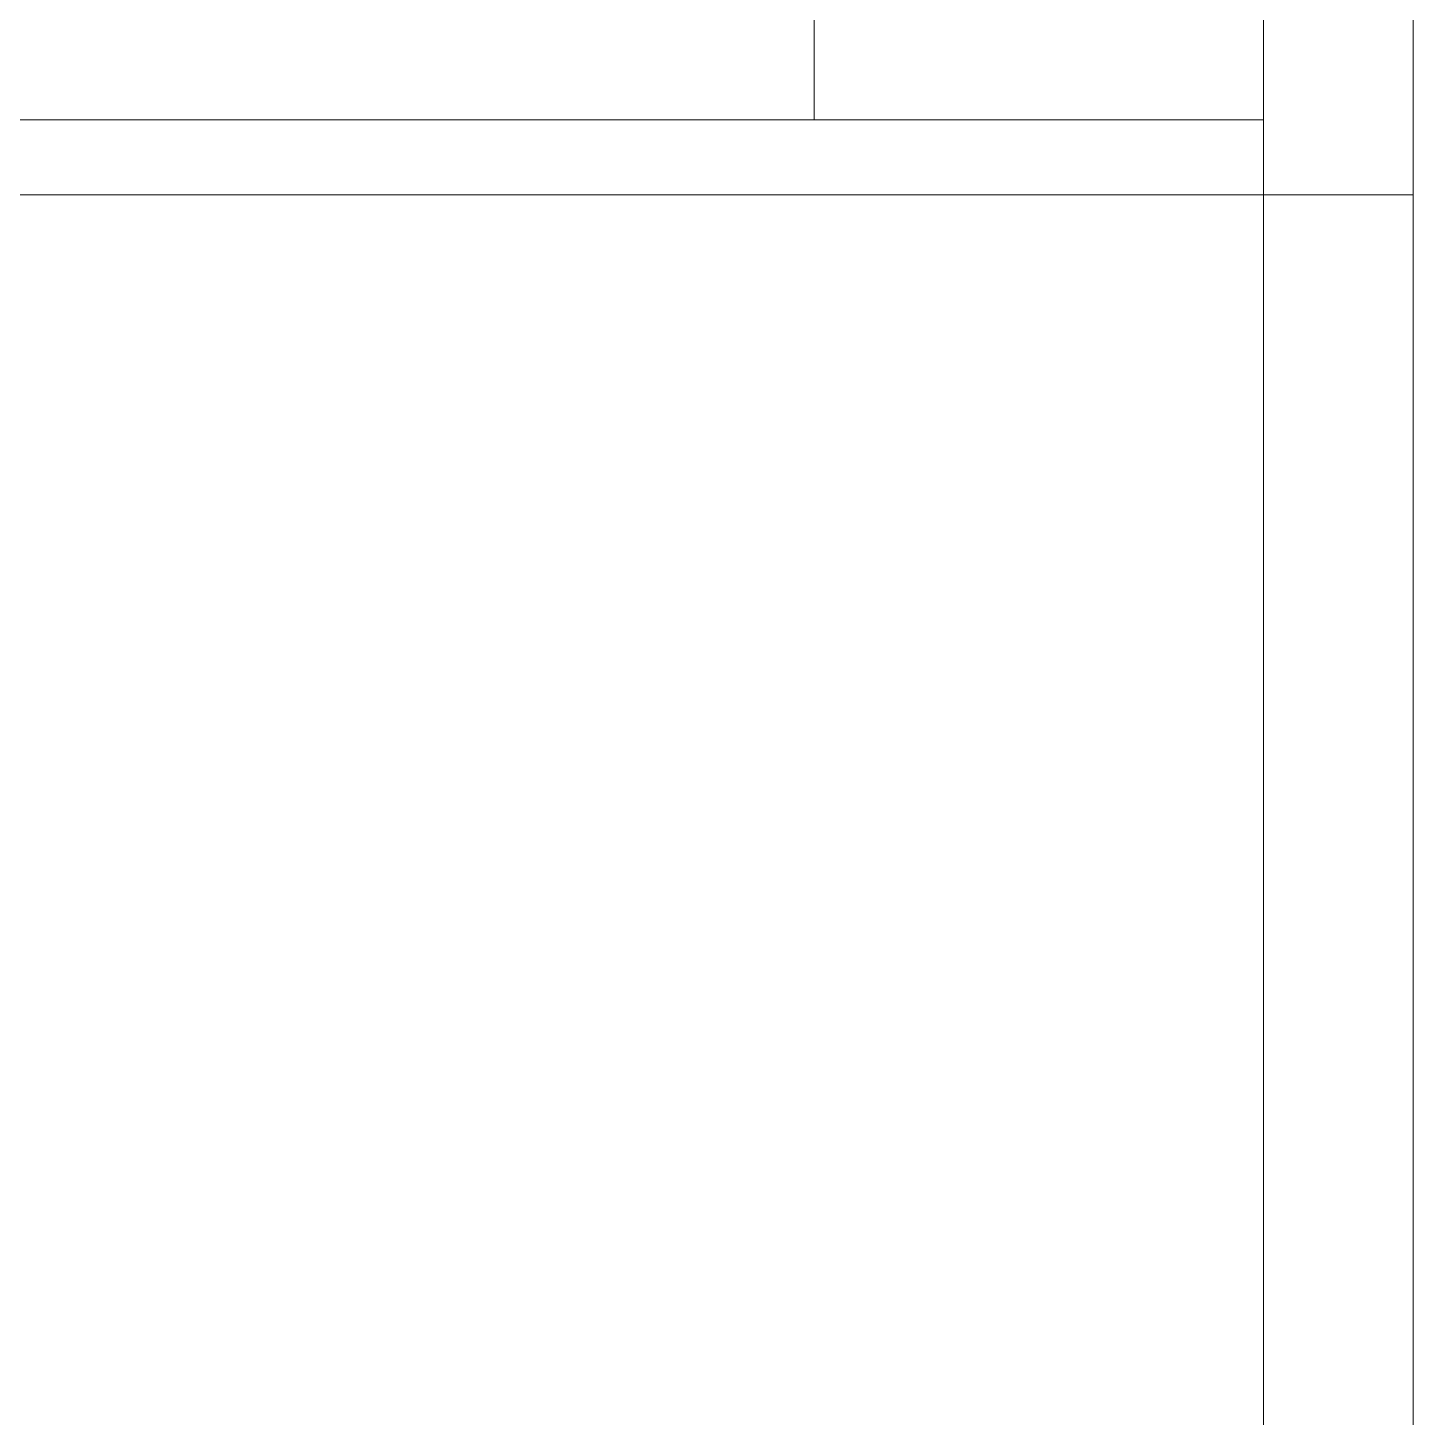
# Model space of a CAD drawing. Extents: x 65572 to 72871, y 30718 to 33858.
# Drawn here: x 66873.247 to 66877.872, y 32424.636 to 32429.275 of the extents above; entities that cross this region are included whole.
import ezdxf

# ---------------------------------------------------------------- set-up
doc = ezdxf.new("R2010")
doc.units = 0
doc.header["$LTSCALE"] = 0.5
doc.header["$MEASUREMENT"] = 0
doc.layers.add('Framing', color=142, linetype='CONTINUOUS', lineweight=13)

msp = doc.modelspace()

# ---------------------------------------------------------------- linework, layer by layer
at = {"layer": 'Framing'}
for p, q in [((66875.872352, 32428.968035), (66875.872352, 32435.968035)), ((66877.372352, 32428.718035), (66877.372352, 32435.968035)), ((66875.872352, 32435.218035), (66875.872352, 32428.968035)), ((66877.372352, 32428.718035), (66877.372352, 32433.218035)), ((66877.872352, 32428.718035), (66877.872352, 32433.218035)), ((66877.372352, 32428.968035), (66868.844591, 32428.968035)), ((66868.844591, 32428.968035), (66875.872352, 32428.968035)), ((66877.372352, 32428.718035), (66877.372352, 32428.968035)), ((66868.844591, 32428.718035), (66877.372352, 32428.718035)), ((66875.872352, 32428.718035), (66877.372352, 32428.718035)), ((66877.372352, 32428.718035), (66877.872352, 32428.718035)), ((66877.372352, 32428.718035), (66877.872352, 32428.718035)), ((66877.372352, 32426.718035), (66877.372352, 32418.718035)), ((66877.372352, 32426.718035), (66877.372352, 32418.718035)), ((66877.372352, 32426.718035), (66877.372352, 32418.718035)), ((66877.872352, 32426.718035), (66877.872352, 32418.718035))]:
    msp.add_line(p, q, dxfattribs=at)
for points in [[(66877.372352, 32426.718035), (66877.372352, 32426.724194), (66877.372352, 32426.730354), (66877.372352, 32426.736513), (66877.372352, 32426.742672), (66877.372352, 32426.748831), (66877.372352, 32426.75499), (66877.372352, 32426.761149), (66877.372352, 32426.767308), (66877.372352, 32426.773468), (66877.372352, 32426.779627), (66877.372352, 32426.785786), (66877.372352, 32426.791945), (66877.372352, 32426.798104), (66877.372352, 32426.804263), (66877.372352, 32426.810422), (66877.372352, 32426.816582), (66877.372352, 32426.822741), (66877.372352, 32426.8289), (66877.372352, 32426.835059), (66877.372352, 32426.841218), (66877.372352, 32426.847377), (66877.372352, 32426.853536), (66877.372352, 32426.859696), (66877.372352, 32426.865855), (66877.372352, 32426.872014), (66877.372352, 32426.878173), (66877.372352, 32426.884332), (66877.372352, 32426.890491), (66877.372352, 32426.89665), (66877.372352, 32426.90281), (66877.372352, 32426.908969), (66877.372352, 32426.915128), (66877.372352, 32426.921287), (66877.372352, 32426.927446), (66877.372352, 32426.933605), (66877.372352, 32426.939764), (66877.372352, 32426.945874), (66877.372352, 32426.951956), (66877.372352, 32426.958037), (66877.372352, 32426.964119), (66877.372352, 32426.970201), (66877.372352, 32426.976282), (66877.372352, 32426.982364), (66877.372352, 32426.988446), (66877.372352, 32426.994527), (66877.372352, 32427.000609), (66877.372352, 32427.006691), (66877.372352, 32427.012772), (66877.372352, 32427.018854), (66877.372352, 32427.024936), (66877.372352, 32427.031018), (66877.372352, 32427.037099), (66877.372352, 32427.043181), (66877.372352, 32427.049263), (66877.372352, 32427.055344), (66877.372352, 32427.061426), (66877.372352, 32427.067508), (66877.372352, 32427.073589), (66877.372352, 32427.079671), (66877.372352, 32427.085753), (66877.372352, 32427.091834), (66877.372352, 32427.097916), (66877.372352, 32427.103998), (66877.372352, 32427.110079), (66877.372352, 32427.116161), (66877.372352, 32427.122243), (66877.372352, 32427.128325), (66877.372352, 32427.134406), (66877.372352, 32427.140488), (66877.372352, 32427.14657), (66877.372352, 32427.152651), (66877.372352, 32427.158733), (66877.372352, 32427.164771), (66877.372352, 32427.170698), (66877.372352, 32427.176626), (66877.372352, 32427.182554), (66877.372352, 32427.188482), (66877.372352, 32427.19441), (66877.372352, 32427.200337), (66877.372352, 32427.206265), (66877.372352, 32427.212193), (66877.372352, 32427.218121), (66877.372352, 32427.224048), (66877.372352, 32427.229976), (66877.372352, 32427.235904), (66877.372352, 32427.241832), (66877.372352, 32427.247759), (66877.372352, 32427.253687), (66877.372352, 32427.259615), (66877.372352, 32427.265543), (66877.372352, 32427.27147), (66877.372352, 32427.277398), (66877.372352, 32427.283326), (66877.372352, 32427.289254), (66877.372352, 32427.295181), (66877.372352, 32427.301109), (66877.372352, 32427.307037), (66877.372352, 32427.312965), (66877.372352, 32427.318892), (66877.372352, 32427.32482), (66877.372352, 32427.330748), (66877.372352, 32427.336676), (66877.372352, 32427.342603), (66877.372352, 32427.348531), (66877.372352, 32427.354459), (66877.372352, 32427.360387), (66877.372352, 32427.366314), (66877.372352, 32427.372242), (66877.372352, 32427.37817), (66877.372352, 32427.383886), (66877.372352, 32427.389585), (66877.372352, 32427.395284), (66877.372352, 32427.400983), (66877.372352, 32427.406683), (66877.372352, 32427.412382), (66877.372352, 32427.418081), (66877.372352, 32427.42378), (66877.372352, 32427.42948), (66877.372352, 32427.435179), (66877.372352, 32427.440878), (66877.372352, 32427.446578), (66877.372352, 32427.452277), (66877.372352, 32427.457976), (66877.372352, 32427.463675), (66877.372352, 32427.469375), (66877.372352, 32427.475074), (66877.372352, 32427.480773), (66877.372352, 32427.486472), (66877.372352, 32427.492172), (66877.372352, 32427.497871), (66877.372352, 32427.50357), (66877.372352, 32427.50927), (66877.372352, 32427.514969), (66877.372352, 32427.520668), (66877.372352, 32427.526367), (66877.372352, 32427.532067), (66877.372352, 32427.537766), (66877.372352, 32427.543465), (66877.372352, 32427.549165), (66877.372352, 32427.554864), (66877.372352, 32427.560563), (66877.372352, 32427.566262), (66877.372352, 32427.571962), (66877.372352, 32427.577661), (66877.372352, 32427.58336), (66877.372352, 32427.588888), (66877.372352, 32427.594287), (66877.372352, 32427.599686), (66877.372352, 32427.605085), (66877.372352, 32427.610484), (66877.372352, 32427.615884), (66877.372352, 32427.621283), (66877.372352, 32427.626682), (66877.372352, 32427.632081), (66877.372352, 32427.63748), (66877.372352, 32427.642879), (66877.372352, 32427.648278), (66877.372352, 32427.653677), (66877.372352, 32427.659077), (66877.372352, 32427.664476), (66877.372352, 32427.669875), (66877.372352, 32427.675274), (66877.372352, 32427.680673), (66877.372352, 32427.686072), (66877.372352, 32427.691471), (66877.372352, 32427.69687), (66877.372352, 32427.702269), (66877.372352, 32427.707669), (66877.372352, 32427.713068), (66877.372352, 32427.718467), (66877.372352, 32427.723866), (66877.372352, 32427.729265), (66877.372352, 32427.734664), (66877.372352, 32427.740063), (66877.372352, 32427.745462), (66877.372352, 32427.750862), (66877.372352, 32427.756261), (66877.372352, 32427.76166), (66877.372352, 32427.767059), (66877.372352, 32427.772458), (66877.372352, 32427.777857), (66877.372352, 32427.783177), (66877.372352, 32427.788209), (66877.372352, 32427.79324), (66877.372352, 32427.798271), (66877.372352, 32427.803302), (66877.372352, 32427.808333), (66877.372352, 32427.813364), (66877.372352, 32427.818395), (66877.372352, 32427.823426), (66877.372352, 32427.828457), (66877.372352, 32427.833488), (66877.372352, 32427.838519), (66877.372352, 32427.84355), (66877.372352, 32427.848581), (66877.372352, 32427.853612), (66877.372352, 32427.858644), (66877.372352, 32427.863675), (66877.372352, 32427.868706), (66877.372352, 32427.873737), (66877.372352, 32427.878768), (66877.372352, 32427.883799), (66877.372352, 32427.88883), (66877.372352, 32427.893861), (66877.372352, 32427.898892), (66877.372352, 32427.903923), (66877.372352, 32427.908954), (66877.372352, 32427.913985), (66877.372352, 32427.919016), (66877.372352, 32427.924048), (66877.372352, 32427.929079), (66877.372352, 32427.93411), (66877.372352, 32427.939141), (66877.372352, 32427.944172), (66877.372352, 32427.949203), (66877.372352, 32427.954234), (66877.372352, 32427.959265), (66877.372352, 32427.964296), (66877.372352, 32427.968957), (66877.372352, 32427.973557), (66877.372352, 32427.978157), (66877.372352, 32427.982757), (66877.372352, 32427.987356), (66877.372352, 32427.991956), (66877.372352, 32427.996556), (66877.372352, 32428.001156), (66877.372352, 32428.005756), (66877.372352, 32428.010355), (66877.372352, 32428.014955), (66877.372352, 32428.019555), (66877.372352, 32428.024155), (66877.372352, 32428.028754), (66877.372352, 32428.033354), (66877.372352, 32428.037954), (66877.372352, 32428.042554), (66877.372352, 32428.047153), (66877.372352, 32428.051753), (66877.372352, 32428.056353), (66877.372352, 32428.060953), (66877.372352, 32428.065552), (66877.372352, 32428.070152), (66877.372352, 32428.074752), (66877.372352, 32428.079352), (66877.372352, 32428.083951), (66877.372352, 32428.088551), (66877.372352, 32428.093151), (66877.372352, 32428.097751), (66877.372352, 32428.10235), (66877.372352, 32428.10695), (66877.372352, 32428.11155), (66877.372352, 32428.11615), (66877.372352, 32428.120749), (66877.372352, 32428.125349), (66877.372352, 32428.129949), (66877.372352, 32428.134304), (66877.372352, 32428.138415), (66877.372352, 32428.142525), (66877.372352, 32428.146636), (66877.372352, 32428.150746), (66877.372352, 32428.154857), (66877.372352, 32428.158968), (66877.372352, 32428.163078), (66877.372352, 32428.167189), (66877.372352, 32428.171299), (66877.372352, 32428.17541), (66877.372352, 32428.179521), (66877.372352, 32428.183631), (66877.372352, 32428.187742), (66877.372352, 32428.191852), (66877.372352, 32428.195963), (66877.372352, 32428.200074), (66877.372352, 32428.204184), (66877.372352, 32428.208295), (66877.372352, 32428.212405), (66877.372352, 32428.216516), (66877.372352, 32428.220627), (66877.372352, 32428.224737), (66877.372352, 32428.228848), (66877.372352, 32428.232958), (66877.372352, 32428.237069), (66877.372352, 32428.241179), (66877.372352, 32428.24529), (66877.372352, 32428.249401), (66877.372352, 32428.253511), (66877.372352, 32428.257622), (66877.372352, 32428.261732), (66877.372352, 32428.265843), (66877.372352, 32428.269954), (66877.372352, 32428.274064), (66877.372352, 32428.278175), (66877.372352, 32428.282208), (66877.372352, 32428.285778), (66877.372352, 32428.289348), (66877.372352, 32428.292917), (66877.372352, 32428.296487), (66877.372352, 32428.300057), (66877.372352, 32428.303627), (66877.372352, 32428.307196), (66877.372352, 32428.310766), (66877.372352, 32428.314336), (66877.372352, 32428.317906), (66877.372352, 32428.321475), (66877.372352, 32428.325045), (66877.372352, 32428.328615), (66877.372352, 32428.332184), (66877.372352, 32428.335754), (66877.372352, 32428.339324), (66877.372352, 32428.342894), (66877.372352, 32428.346463), (66877.372352, 32428.350033), (66877.372352, 32428.353603), (66877.372352, 32428.357173), (66877.372352, 32428.360742), (66877.372352, 32428.364312), (66877.372352, 32428.367882), (66877.372352, 32428.371452), (66877.372352, 32428.375021), (66877.372352, 32428.378591), (66877.372352, 32428.382161), (66877.372352, 32428.385731), (66877.372352, 32428.3893), (66877.372352, 32428.39287), (66877.372352, 32428.39644), (66877.372352, 32428.400009), (66877.372352, 32428.403579), (66877.372352, 32428.407149), (66877.372352, 32428.410719), (66877.372352, 32428.413828), (66877.372352, 32428.416812), (66877.372352, 32428.419796), (66877.372352, 32428.42278), (66877.372352, 32428.425764), (66877.372352, 32428.428748), (66877.372352, 32428.431732), (66877.372352, 32428.434716), (66877.372352, 32428.4377), (66877.372352, 32428.440684), (66877.372352, 32428.443668), (66877.372352, 32428.446652), (66877.372352, 32428.449636), (66877.372352, 32428.45262), (66877.372352, 32428.455604), (66877.372352, 32428.458588), (66877.372352, 32428.461572), (66877.372352, 32428.464556), (66877.372352, 32428.46754), (66877.372352, 32428.470524), (66877.372352, 32428.473508), (66877.372352, 32428.476492), (66877.372352, 32428.479476), (66877.372352, 32428.48246), (66877.372352, 32428.485444), (66877.372352, 32428.488428), (66877.372352, 32428.491412), (66877.372352, 32428.494396), (66877.372352, 32428.49738), (66877.372352, 32428.500364), (66877.372352, 32428.503348), (66877.372352, 32428.506332), (66877.372352, 32428.509316), (66877.372352, 32428.5123), (66877.372352, 32428.515284), (66877.372352, 32428.518268), (66877.372352, 32428.520985), (66877.372352, 32428.523345), (66877.372352, 32428.525706), (66877.372352, 32428.528067), (66877.372352, 32428.530428), (66877.372352, 32428.532788), (66877.372352, 32428.535149), (66877.372352, 32428.53751), (66877.372352, 32428.53987), (66877.372352, 32428.542231), (66877.372352, 32428.544592), (66877.372352, 32428.546953), (66877.372352, 32428.549313), (66877.372352, 32428.551674), (66877.372352, 32428.554035), (66877.372352, 32428.556395), (66877.372352, 32428.558756), (66877.372352, 32428.561117), (66877.372352, 32428.563478), (66877.372352, 32428.565838), (66877.372352, 32428.568199), (66877.372352, 32428.57056), (66877.372352, 32428.57292), (66877.372352, 32428.575281), (66877.372352, 32428.577642), (66877.372352, 32428.580003), (66877.372352, 32428.582363), (66877.372352, 32428.584724), (66877.372352, 32428.587085), (66877.372352, 32428.589445), (66877.372352, 32428.591806), (66877.372352, 32428.594167), (66877.372352, 32428.596528), (66877.372352, 32428.598888), (66877.372352, 32428.601249), (66877.372352, 32428.60361), (66877.372352, 32428.605924), (66877.372352, 32428.607632), (66877.372352, 32428.609339), (66877.372352, 32428.611047), (66877.372352, 32428.612755), (66877.372352, 32428.614463), (66877.372352, 32428.61617), (66877.372352, 32428.617878), (66877.372352, 32428.619586), (66877.372352, 32428.621294), (66877.372352, 32428.623001), (66877.372352, 32428.624709), (66877.372352, 32428.626417), (66877.372352, 32428.628125), (66877.372352, 32428.629832), (66877.372352, 32428.63154), (66877.372352, 32428.633248), (66877.372352, 32428.634956), (66877.372352, 32428.636663), (66877.372352, 32428.638371), (66877.372352, 32428.640079), (66877.372352, 32428.641787), (66877.372352, 32428.643495), (66877.372352, 32428.645202), (66877.372352, 32428.64691), (66877.372352, 32428.648618), (66877.372352, 32428.650326), (66877.372352, 32428.652033), (66877.372352, 32428.653741), (66877.372352, 32428.655449), (66877.372352, 32428.657157), (66877.372352, 32428.658864), (66877.372352, 32428.660572), (66877.372352, 32428.66228), (66877.372352, 32428.663988), (66877.372352, 32428.665695), (66877.372352, 32428.667403), (66877.372352, 32428.668629), (66877.372352, 32428.669662), (66877.372352, 32428.670696), (66877.372352, 32428.671729), (66877.372352, 32428.672762), (66877.372352, 32428.673796), (66877.372352, 32428.674829), (66877.372352, 32428.675862), (66877.372352, 32428.676896), (66877.372352, 32428.677929), (66877.372352, 32428.678962), (66877.372352, 32428.679996), (66877.372352, 32428.681029), (66877.372352, 32428.682062), (66877.372352, 32428.683096), (66877.372352, 32428.684129), (66877.372352, 32428.685162), (66877.372352, 32428.686196), (66877.372352, 32428.687229), (66877.372352, 32428.688262), (66877.372352, 32428.689296), (66877.372352, 32428.690329), (66877.372352, 32428.691362), (66877.372352, 32428.692396), (66877.372352, 32428.693429), (66877.372352, 32428.694462), (66877.372352, 32428.695495), (66877.372352, 32428.696529), (66877.372352, 32428.697562), (66877.372352, 32428.698595), (66877.372352, 32428.699629), (66877.372352, 32428.700662), (66877.372352, 32428.701695), (66877.372352, 32428.702729), (66877.372352, 32428.703762), (66877.372352, 32428.704795), (66877.372352, 32428.705583), (66877.372352, 32428.705929), (66877.372352, 32428.706275), (66877.372352, 32428.706621), (66877.372352, 32428.706967), (66877.372352, 32428.707313), (66877.372352, 32428.707659), (66877.372352, 32428.708004), (66877.372352, 32428.70835), (66877.372352, 32428.708696), (66877.372352, 32428.709042), (66877.372352, 32428.709388), (66877.372352, 32428.709734), (66877.372352, 32428.71008), (66877.372352, 32428.710426), (66877.372352, 32428.710772), (66877.372352, 32428.711117), (66877.372352, 32428.711463), (66877.372352, 32428.711809), (66877.372352, 32428.712155), (66877.372352, 32428.712501), (66877.372352, 32428.712847), (66877.372352, 32428.713193), (66877.372352, 32428.713539), (66877.372352, 32428.713885), (66877.372352, 32428.71423), (66877.372352, 32428.714576), (66877.372352, 32428.714922), (66877.372352, 32428.715268), (66877.372352, 32428.715614), (66877.372352, 32428.71596), (66877.372352, 32428.716306), (66877.372352, 32428.716652), (66877.372352, 32428.716998), (66877.372352, 32428.717343), (66877.372352, 32428.717689), (66877.372352, 32428.718035)], [(66877.372352, 32426.718035), (66877.372352, 32426.724194), (66877.372352, 32426.730354), (66877.372352, 32426.736513), (66877.372352, 32426.742672), (66877.372352, 32426.748831), (66877.372352, 32426.75499), (66877.372352, 32426.761149), (66877.372352, 32426.767308), (66877.372352, 32426.773468), (66877.372352, 32426.779627), (66877.372352, 32426.785786), (66877.372352, 32426.791945), (66877.372352, 32426.798104), (66877.372352, 32426.804263), (66877.372352, 32426.810422), (66877.372352, 32426.816582), (66877.372352, 32426.822741), (66877.372352, 32426.8289), (66877.372352, 32426.835059), (66877.372352, 32426.841218), (66877.372352, 32426.847377), (66877.372352, 32426.853536), (66877.372352, 32426.859696), (66877.372352, 32426.865855), (66877.372352, 32426.872014), (66877.372352, 32426.878173), (66877.372352, 32426.884332), (66877.372352, 32426.890491), (66877.372352, 32426.89665), (66877.372352, 32426.90281), (66877.372352, 32426.908969), (66877.372352, 32426.915128), (66877.372352, 32426.921287), (66877.372352, 32426.927446), (66877.372352, 32426.933605), (66877.372352, 32426.939764), (66877.372352, 32426.945874), (66877.372352, 32426.951956), (66877.372352, 32426.958037), (66877.372352, 32426.964119), (66877.372352, 32426.970201), (66877.372352, 32426.976282), (66877.372352, 32426.982364), (66877.372352, 32426.988446), (66877.372352, 32426.994527), (66877.372352, 32427.000609), (66877.372352, 32427.006691), (66877.372352, 32427.012772), (66877.372352, 32427.018854), (66877.372352, 32427.024936), (66877.372352, 32427.031018), (66877.372352, 32427.037099), (66877.372352, 32427.043181), (66877.372352, 32427.049263), (66877.372352, 32427.055344), (66877.372352, 32427.061426), (66877.372352, 32427.067508), (66877.372352, 32427.073589), (66877.372352, 32427.079671), (66877.372352, 32427.085753), (66877.372352, 32427.091834), (66877.372352, 32427.097916), (66877.372352, 32427.103998), (66877.372352, 32427.110079), (66877.372352, 32427.116161), (66877.372352, 32427.122243), (66877.372352, 32427.128325), (66877.372352, 32427.134406), (66877.372352, 32427.140488), (66877.372352, 32427.14657), (66877.372352, 32427.152651), (66877.372352, 32427.158733), (66877.372352, 32427.164771), (66877.372352, 32427.170698), (66877.372352, 32427.176626), (66877.372352, 32427.182554), (66877.372352, 32427.188482), (66877.372352, 32427.19441), (66877.372352, 32427.200337), (66877.372352, 32427.206265), (66877.372352, 32427.212193), (66877.372352, 32427.218121), (66877.372352, 32427.224048), (66877.372352, 32427.229976), (66877.372352, 32427.235904), (66877.372352, 32427.241832), (66877.372352, 32427.247759), (66877.372352, 32427.253687), (66877.372352, 32427.259615), (66877.372352, 32427.265543), (66877.372352, 32427.27147), (66877.372352, 32427.277398), (66877.372352, 32427.283326), (66877.372352, 32427.289254), (66877.372352, 32427.295181), (66877.372352, 32427.301109), (66877.372352, 32427.307037), (66877.372352, 32427.312965), (66877.372352, 32427.318892), (66877.372352, 32427.32482), (66877.372352, 32427.330748), (66877.372352, 32427.336676), (66877.372352, 32427.342603), (66877.372352, 32427.348531), (66877.372352, 32427.354459), (66877.372352, 32427.360387), (66877.372352, 32427.366314), (66877.372352, 32427.372242), (66877.372352, 32427.37817), (66877.372352, 32427.383886), (66877.372352, 32427.389585), (66877.372352, 32427.395284), (66877.372352, 32427.400983), (66877.372352, 32427.406683), (66877.372352, 32427.412382), (66877.372352, 32427.418081), (66877.372352, 32427.42378), (66877.372352, 32427.42948), (66877.372352, 32427.435179), (66877.372352, 32427.440878), (66877.372352, 32427.446578), (66877.372352, 32427.452277), (66877.372352, 32427.457976), (66877.372352, 32427.463675), (66877.372352, 32427.469375), (66877.372352, 32427.475074), (66877.372352, 32427.480773), (66877.372352, 32427.486472), (66877.372352, 32427.492172), (66877.372352, 32427.497871), (66877.372352, 32427.50357), (66877.372352, 32427.50927), (66877.372352, 32427.514969), (66877.372352, 32427.520668), (66877.372352, 32427.526367), (66877.372352, 32427.532067), (66877.372352, 32427.537766), (66877.372352, 32427.543465), (66877.372352, 32427.549165), (66877.372352, 32427.554864), (66877.372352, 32427.560563), (66877.372352, 32427.566262), (66877.372352, 32427.571962), (66877.372352, 32427.577661), (66877.372352, 32427.58336), (66877.372352, 32427.588888), (66877.372352, 32427.594287), (66877.372352, 32427.599686), (66877.372352, 32427.605085), (66877.372352, 32427.610484), (66877.372352, 32427.615884), (66877.372352, 32427.621283), (66877.372352, 32427.626682), (66877.372352, 32427.632081), (66877.372352, 32427.63748), (66877.372352, 32427.642879), (66877.372352, 32427.648278), (66877.372352, 32427.653677), (66877.372352, 32427.659077), (66877.372352, 32427.664476), (66877.372352, 32427.669875), (66877.372352, 32427.675274), (66877.372352, 32427.680673), (66877.372352, 32427.686072), (66877.372352, 32427.691471), (66877.372352, 32427.69687), (66877.372352, 32427.702269), (66877.372352, 32427.707669), (66877.372352, 32427.713068), (66877.372352, 32427.718467), (66877.372352, 32427.723866), (66877.372352, 32427.729265), (66877.372352, 32427.734664), (66877.372352, 32427.740063), (66877.372352, 32427.745462), (66877.372352, 32427.750862), (66877.372352, 32427.756261), (66877.372352, 32427.76166), (66877.372352, 32427.767059), (66877.372352, 32427.772458), (66877.372352, 32427.777857), (66877.372352, 32427.783177), (66877.372352, 32427.788209), (66877.372352, 32427.79324), (66877.372352, 32427.798271), (66877.372352, 32427.803302), (66877.372352, 32427.808333), (66877.372352, 32427.813364), (66877.372352, 32427.818395), (66877.372352, 32427.823426), (66877.372352, 32427.828457), (66877.372352, 32427.833488), (66877.372352, 32427.838519), (66877.372352, 32427.84355), (66877.372352, 32427.848581), (66877.372352, 32427.853612), (66877.372352, 32427.858644), (66877.372352, 32427.863675), (66877.372352, 32427.868706), (66877.372352, 32427.873737), (66877.372352, 32427.878768), (66877.372352, 32427.883799), (66877.372352, 32427.88883), (66877.372352, 32427.893861), (66877.372352, 32427.898892), (66877.372352, 32427.903923), (66877.372352, 32427.908954), (66877.372352, 32427.913985), (66877.372352, 32427.919016), (66877.372352, 32427.924048), (66877.372352, 32427.929079), (66877.372352, 32427.93411), (66877.372352, 32427.939141), (66877.372352, 32427.944172), (66877.372352, 32427.949203), (66877.372352, 32427.954234), (66877.372352, 32427.959265), (66877.372352, 32427.964296), (66877.372352, 32427.968957), (66877.372352, 32427.973557), (66877.372352, 32427.978157), (66877.372352, 32427.982757), (66877.372352, 32427.987356), (66877.372352, 32427.991956), (66877.372352, 32427.996556), (66877.372352, 32428.001156), (66877.372352, 32428.005756), (66877.372352, 32428.010355), (66877.372352, 32428.014955), (66877.372352, 32428.019555), (66877.372352, 32428.024155), (66877.372352, 32428.028754), (66877.372352, 32428.033354), (66877.372352, 32428.037954), (66877.372352, 32428.042554), (66877.372352, 32428.047153), (66877.372352, 32428.051753), (66877.372352, 32428.056353), (66877.372352, 32428.060953), (66877.372352, 32428.065552), (66877.372352, 32428.070152), (66877.372352, 32428.074752), (66877.372352, 32428.079352), (66877.372352, 32428.083951), (66877.372352, 32428.088551), (66877.372352, 32428.093151), (66877.372352, 32428.097751), (66877.372352, 32428.10235), (66877.372352, 32428.10695), (66877.372352, 32428.11155), (66877.372352, 32428.11615), (66877.372352, 32428.120749), (66877.372352, 32428.125349), (66877.372352, 32428.129949), (66877.372352, 32428.134304), (66877.372352, 32428.138415), (66877.372352, 32428.142525), (66877.372352, 32428.146636), (66877.372352, 32428.150746), (66877.372352, 32428.154857), (66877.372352, 32428.158968), (66877.372352, 32428.163078), (66877.372352, 32428.167189), (66877.372352, 32428.171299), (66877.372352, 32428.17541), (66877.372352, 32428.179521), (66877.372352, 32428.183631), (66877.372352, 32428.187742), (66877.372352, 32428.191852), (66877.372352, 32428.195963), (66877.372352, 32428.200074), (66877.372352, 32428.204184), (66877.372352, 32428.208295), (66877.372352, 32428.212405), (66877.372352, 32428.216516), (66877.372352, 32428.220627), (66877.372352, 32428.224737), (66877.372352, 32428.228848), (66877.372352, 32428.232958), (66877.372352, 32428.237069), (66877.372352, 32428.241179), (66877.372352, 32428.24529), (66877.372352, 32428.249401), (66877.372352, 32428.253511), (66877.372352, 32428.257622), (66877.372352, 32428.261732), (66877.372352, 32428.265843), (66877.372352, 32428.269954), (66877.372352, 32428.274064), (66877.372352, 32428.278175), (66877.372352, 32428.282208), (66877.372352, 32428.285778), (66877.372352, 32428.289348), (66877.372352, 32428.292917), (66877.372352, 32428.296487), (66877.372352, 32428.300057), (66877.372352, 32428.303627), (66877.372352, 32428.307196), (66877.372352, 32428.310766), (66877.372352, 32428.314336), (66877.372352, 32428.317906), (66877.372352, 32428.321475), (66877.372352, 32428.325045), (66877.372352, 32428.328615), (66877.372352, 32428.332184), (66877.372352, 32428.335754), (66877.372352, 32428.339324), (66877.372352, 32428.342894), (66877.372352, 32428.346463), (66877.372352, 32428.350033), (66877.372352, 32428.353603), (66877.372352, 32428.357173), (66877.372352, 32428.360742), (66877.372352, 32428.364312), (66877.372352, 32428.367882), (66877.372352, 32428.371452), (66877.372352, 32428.375021), (66877.372352, 32428.378591), (66877.372352, 32428.382161), (66877.372352, 32428.385731), (66877.372352, 32428.3893), (66877.372352, 32428.39287), (66877.372352, 32428.39644), (66877.372352, 32428.400009), (66877.372352, 32428.403579), (66877.372352, 32428.407149), (66877.372352, 32428.410719), (66877.372352, 32428.413828), (66877.372352, 32428.416812), (66877.372352, 32428.419796), (66877.372352, 32428.42278), (66877.372352, 32428.425764), (66877.372352, 32428.428748), (66877.372352, 32428.431732), (66877.372352, 32428.434716), (66877.372352, 32428.4377), (66877.372352, 32428.440684), (66877.372352, 32428.443668), (66877.372352, 32428.446652), (66877.372352, 32428.449636), (66877.372352, 32428.45262), (66877.372352, 32428.455604), (66877.372352, 32428.458588), (66877.372352, 32428.461572), (66877.372352, 32428.464556), (66877.372352, 32428.46754), (66877.372352, 32428.470524), (66877.372352, 32428.473508), (66877.372352, 32428.476492), (66877.372352, 32428.479476), (66877.372352, 32428.48246), (66877.372352, 32428.485444), (66877.372352, 32428.488428), (66877.372352, 32428.491412), (66877.372352, 32428.494396), (66877.372352, 32428.49738), (66877.372352, 32428.500364), (66877.372352, 32428.503348), (66877.372352, 32428.506332), (66877.372352, 32428.509316), (66877.372352, 32428.5123), (66877.372352, 32428.515284), (66877.372352, 32428.518268), (66877.372352, 32428.520985), (66877.372352, 32428.523345), (66877.372352, 32428.525706), (66877.372352, 32428.528067), (66877.372352, 32428.530428), (66877.372352, 32428.532788), (66877.372352, 32428.535149), (66877.372352, 32428.53751), (66877.372352, 32428.53987), (66877.372352, 32428.542231), (66877.372352, 32428.544592), (66877.372352, 32428.546953), (66877.372352, 32428.549313), (66877.372352, 32428.551674), (66877.372352, 32428.554035), (66877.372352, 32428.556395), (66877.372352, 32428.558756), (66877.372352, 32428.561117), (66877.372352, 32428.563478), (66877.372352, 32428.565838), (66877.372352, 32428.568199), (66877.372352, 32428.57056), (66877.372352, 32428.57292), (66877.372352, 32428.575281), (66877.372352, 32428.577642), (66877.372352, 32428.580003), (66877.372352, 32428.582363), (66877.372352, 32428.584724), (66877.372352, 32428.587085), (66877.372352, 32428.589445), (66877.372352, 32428.591806), (66877.372352, 32428.594167), (66877.372352, 32428.596528), (66877.372352, 32428.598888), (66877.372352, 32428.601249), (66877.372352, 32428.60361), (66877.372352, 32428.605924), (66877.372352, 32428.607632), (66877.372352, 32428.609339), (66877.372352, 32428.611047), (66877.372352, 32428.612755), (66877.372352, 32428.614463), (66877.372352, 32428.61617), (66877.372352, 32428.617878), (66877.372352, 32428.619586), (66877.372352, 32428.621294), (66877.372352, 32428.623001), (66877.372352, 32428.624709), (66877.372352, 32428.626417), (66877.372352, 32428.628125), (66877.372352, 32428.629832), (66877.372352, 32428.63154), (66877.372352, 32428.633248), (66877.372352, 32428.634956), (66877.372352, 32428.636663), (66877.372352, 32428.638371), (66877.372352, 32428.640079), (66877.372352, 32428.641787), (66877.372352, 32428.643495), (66877.372352, 32428.645202), (66877.372352, 32428.64691), (66877.372352, 32428.648618), (66877.372352, 32428.650326), (66877.372352, 32428.652033), (66877.372352, 32428.653741), (66877.372352, 32428.655449), (66877.372352, 32428.657157), (66877.372352, 32428.658864), (66877.372352, 32428.660572), (66877.372352, 32428.66228), (66877.372352, 32428.663988), (66877.372352, 32428.665695), (66877.372352, 32428.667403), (66877.372352, 32428.668629), (66877.372352, 32428.669662), (66877.372352, 32428.670696), (66877.372352, 32428.671729), (66877.372352, 32428.672762), (66877.372352, 32428.673796), (66877.372352, 32428.674829), (66877.372352, 32428.675862), (66877.372352, 32428.676896), (66877.372352, 32428.677929), (66877.372352, 32428.678962), (66877.372352, 32428.679996), (66877.372352, 32428.681029), (66877.372352, 32428.682062), (66877.372352, 32428.683096), (66877.372352, 32428.684129), (66877.372352, 32428.685162), (66877.372352, 32428.686196), (66877.372352, 32428.687229), (66877.372352, 32428.688262), (66877.372352, 32428.689296), (66877.372352, 32428.690329), (66877.372352, 32428.691362), (66877.372352, 32428.692396), (66877.372352, 32428.693429), (66877.372352, 32428.694462), (66877.372352, 32428.695495), (66877.372352, 32428.696529), (66877.372352, 32428.697562), (66877.372352, 32428.698595), (66877.372352, 32428.699629), (66877.372352, 32428.700662), (66877.372352, 32428.701695), (66877.372352, 32428.702729), (66877.372352, 32428.703762), (66877.372352, 32428.704795), (66877.372352, 32428.705583), (66877.372352, 32428.705929), (66877.372352, 32428.706275), (66877.372352, 32428.706621), (66877.372352, 32428.706967), (66877.372352, 32428.707313), (66877.372352, 32428.707659), (66877.372352, 32428.708004), (66877.372352, 32428.70835), (66877.372352, 32428.708696), (66877.372352, 32428.709042), (66877.372352, 32428.709388), (66877.372352, 32428.709734), (66877.372352, 32428.71008), (66877.372352, 32428.710426), (66877.372352, 32428.710772), (66877.372352, 32428.711117), (66877.372352, 32428.711463), (66877.372352, 32428.711809), (66877.372352, 32428.712155), (66877.372352, 32428.712501), (66877.372352, 32428.712847), (66877.372352, 32428.713193), (66877.372352, 32428.713539), (66877.372352, 32428.713885), (66877.372352, 32428.71423), (66877.372352, 32428.714576), (66877.372352, 32428.714922), (66877.372352, 32428.715268), (66877.372352, 32428.715614), (66877.372352, 32428.71596), (66877.372352, 32428.716306), (66877.372352, 32428.716652), (66877.372352, 32428.716998), (66877.372352, 32428.717343), (66877.372352, 32428.717689), (66877.372352, 32428.718035)], [(66877.372352, 32426.718035), (66877.372352, 32426.724194), (66877.372352, 32426.730354), (66877.372352, 32426.736513), (66877.372352, 32426.742672), (66877.372352, 32426.748831), (66877.372352, 32426.75499), (66877.372352, 32426.761149), (66877.372352, 32426.767308), (66877.372352, 32426.773468), (66877.372352, 32426.779627), (66877.372352, 32426.785786), (66877.372352, 32426.791945), (66877.372352, 32426.798104), (66877.372352, 32426.804263), (66877.372352, 32426.810422), (66877.372352, 32426.816582), (66877.372352, 32426.822741), (66877.372352, 32426.8289), (66877.372352, 32426.835059), (66877.372352, 32426.841218), (66877.372352, 32426.847377), (66877.372352, 32426.853536), (66877.372352, 32426.859696), (66877.372352, 32426.865855), (66877.372352, 32426.872014), (66877.372352, 32426.878173), (66877.372352, 32426.884332), (66877.372352, 32426.890491), (66877.372352, 32426.89665), (66877.372352, 32426.90281), (66877.372352, 32426.908969), (66877.372352, 32426.915128), (66877.372352, 32426.921287), (66877.372352, 32426.927446), (66877.372352, 32426.933605), (66877.372352, 32426.939764), (66877.372352, 32426.945874), (66877.372352, 32426.951956), (66877.372352, 32426.958037), (66877.372352, 32426.964119), (66877.372352, 32426.970201), (66877.372352, 32426.976282), (66877.372352, 32426.982364), (66877.372352, 32426.988446), (66877.372352, 32426.994527), (66877.372352, 32427.000609), (66877.372352, 32427.006691), (66877.372352, 32427.012772), (66877.372352, 32427.018854), (66877.372352, 32427.024936), (66877.372352, 32427.031018), (66877.372352, 32427.037099), (66877.372352, 32427.043181), (66877.372352, 32427.049263), (66877.372352, 32427.055344), (66877.372352, 32427.061426), (66877.372352, 32427.067508), (66877.372352, 32427.073589), (66877.372352, 32427.079671), (66877.372352, 32427.085753), (66877.372352, 32427.091834), (66877.372352, 32427.097916), (66877.372352, 32427.103998), (66877.372352, 32427.110079), (66877.372352, 32427.116161), (66877.372352, 32427.122243), (66877.372352, 32427.128325), (66877.372352, 32427.134406), (66877.372352, 32427.140488), (66877.372352, 32427.14657), (66877.372352, 32427.152651), (66877.372352, 32427.158733), (66877.372352, 32427.164771), (66877.372352, 32427.170698), (66877.372352, 32427.176626), (66877.372352, 32427.182554), (66877.372352, 32427.188482), (66877.372352, 32427.19441), (66877.372352, 32427.200337), (66877.372352, 32427.206265), (66877.372352, 32427.212193), (66877.372352, 32427.218121), (66877.372352, 32427.224048), (66877.372352, 32427.229976), (66877.372352, 32427.235904), (66877.372352, 32427.241832), (66877.372352, 32427.247759), (66877.372352, 32427.253687), (66877.372352, 32427.259615), (66877.372352, 32427.265543), (66877.372352, 32427.27147), (66877.372352, 32427.277398), (66877.372352, 32427.283326), (66877.372352, 32427.289254), (66877.372352, 32427.295181), (66877.372352, 32427.301109), (66877.372352, 32427.307037), (66877.372352, 32427.312965), (66877.372352, 32427.318892), (66877.372352, 32427.32482), (66877.372352, 32427.330748), (66877.372352, 32427.336676), (66877.372352, 32427.342603), (66877.372352, 32427.348531), (66877.372352, 32427.354459), (66877.372352, 32427.360387), (66877.372352, 32427.366314), (66877.372352, 32427.372242), (66877.372352, 32427.37817), (66877.372352, 32427.383886), (66877.372352, 32427.389585), (66877.372352, 32427.395284), (66877.372352, 32427.400983), (66877.372352, 32427.406683), (66877.372352, 32427.412382), (66877.372352, 32427.418081), (66877.372352, 32427.42378), (66877.372352, 32427.42948), (66877.372352, 32427.435179), (66877.372352, 32427.440878), (66877.372352, 32427.446578), (66877.372352, 32427.452277), (66877.372352, 32427.457976), (66877.372352, 32427.463675), (66877.372352, 32427.469375), (66877.372352, 32427.475074), (66877.372352, 32427.480773), (66877.372352, 32427.486472), (66877.372352, 32427.492172), (66877.372352, 32427.497871), (66877.372352, 32427.50357), (66877.372352, 32427.50927), (66877.372352, 32427.514969), (66877.372352, 32427.520668), (66877.372352, 32427.526367), (66877.372352, 32427.532067), (66877.372352, 32427.537766), (66877.372352, 32427.543465), (66877.372352, 32427.549165), (66877.372352, 32427.554864), (66877.372352, 32427.560563), (66877.372352, 32427.566262), (66877.372352, 32427.571962), (66877.372352, 32427.577661), (66877.372352, 32427.58336), (66877.372352, 32427.588888), (66877.372352, 32427.594287), (66877.372352, 32427.599686), (66877.372352, 32427.605085), (66877.372352, 32427.610484), (66877.372352, 32427.615884), (66877.372352, 32427.621283), (66877.372352, 32427.626682), (66877.372352, 32427.632081), (66877.372352, 32427.63748), (66877.372352, 32427.642879), (66877.372352, 32427.648278), (66877.372352, 32427.653677), (66877.372352, 32427.659077), (66877.372352, 32427.664476), (66877.372352, 32427.669875), (66877.372352, 32427.675274), (66877.372352, 32427.680673), (66877.372352, 32427.686072), (66877.372352, 32427.691471), (66877.372352, 32427.69687), (66877.372352, 32427.702269), (66877.372352, 32427.707669), (66877.372352, 32427.713068), (66877.372352, 32427.718467), (66877.372352, 32427.723866), (66877.372352, 32427.729265), (66877.372352, 32427.734664), (66877.372352, 32427.740063), (66877.372352, 32427.745462), (66877.372352, 32427.750862), (66877.372352, 32427.756261), (66877.372352, 32427.76166), (66877.372352, 32427.767059), (66877.372352, 32427.772458), (66877.372352, 32427.777857), (66877.372352, 32427.783177), (66877.372352, 32427.788209), (66877.372352, 32427.79324), (66877.372352, 32427.798271), (66877.372352, 32427.803302), (66877.372352, 32427.808333), (66877.372352, 32427.813364), (66877.372352, 32427.818395), (66877.372352, 32427.823426), (66877.372352, 32427.828457), (66877.372352, 32427.833488), (66877.372352, 32427.838519), (66877.372352, 32427.84355), (66877.372352, 32427.848581), (66877.372352, 32427.853612), (66877.372352, 32427.858644), (66877.372352, 32427.863675), (66877.372352, 32427.868706), (66877.372352, 32427.873737), (66877.372352, 32427.878768), (66877.372352, 32427.883799), (66877.372352, 32427.88883), (66877.372352, 32427.893861), (66877.372352, 32427.898892), (66877.372352, 32427.903923), (66877.372352, 32427.908954), (66877.372352, 32427.913985), (66877.372352, 32427.919016), (66877.372352, 32427.924048), (66877.372352, 32427.929079), (66877.372352, 32427.93411), (66877.372352, 32427.939141), (66877.372352, 32427.944172), (66877.372352, 32427.949203), (66877.372352, 32427.954234), (66877.372352, 32427.959265), (66877.372352, 32427.964296), (66877.372352, 32427.968957), (66877.372352, 32427.973557), (66877.372352, 32427.978157), (66877.372352, 32427.982757), (66877.372352, 32427.987356), (66877.372352, 32427.991956), (66877.372352, 32427.996556), (66877.372352, 32428.001156), (66877.372352, 32428.005756), (66877.372352, 32428.010355), (66877.372352, 32428.014955), (66877.372352, 32428.019555), (66877.372352, 32428.024155), (66877.372352, 32428.028754), (66877.372352, 32428.033354), (66877.372352, 32428.037954), (66877.372352, 32428.042554), (66877.372352, 32428.047153), (66877.372352, 32428.051753), (66877.372352, 32428.056353), (66877.372352, 32428.060953), (66877.372352, 32428.065552), (66877.372352, 32428.070152), (66877.372352, 32428.074752), (66877.372352, 32428.079352), (66877.372352, 32428.083951), (66877.372352, 32428.088551), (66877.372352, 32428.093151), (66877.372352, 32428.097751), (66877.372352, 32428.10235), (66877.372352, 32428.10695), (66877.372352, 32428.11155), (66877.372352, 32428.11615), (66877.372352, 32428.120749), (66877.372352, 32428.125349), (66877.372352, 32428.129949), (66877.372352, 32428.134304), (66877.372352, 32428.138415), (66877.372352, 32428.142525), (66877.372352, 32428.146636), (66877.372352, 32428.150746), (66877.372352, 32428.154857), (66877.372352, 32428.158968), (66877.372352, 32428.163078), (66877.372352, 32428.167189), (66877.372352, 32428.171299), (66877.372352, 32428.17541), (66877.372352, 32428.179521), (66877.372352, 32428.183631), (66877.372352, 32428.187742), (66877.372352, 32428.191852), (66877.372352, 32428.195963), (66877.372352, 32428.200074), (66877.372352, 32428.204184), (66877.372352, 32428.208295), (66877.372352, 32428.212405), (66877.372352, 32428.216516), (66877.372352, 32428.220627), (66877.372352, 32428.224737), (66877.372352, 32428.228848), (66877.372352, 32428.232958), (66877.372352, 32428.237069), (66877.372352, 32428.241179), (66877.372352, 32428.24529), (66877.372352, 32428.249401), (66877.372352, 32428.253511), (66877.372352, 32428.257622), (66877.372352, 32428.261732), (66877.372352, 32428.265843), (66877.372352, 32428.269954), (66877.372352, 32428.274064), (66877.372352, 32428.278175), (66877.372352, 32428.282208), (66877.372352, 32428.285778), (66877.372352, 32428.289348), (66877.372352, 32428.292917), (66877.372352, 32428.296487), (66877.372352, 32428.300057), (66877.372352, 32428.303627), (66877.372352, 32428.307196), (66877.372352, 32428.310766), (66877.372352, 32428.314336), (66877.372352, 32428.317906), (66877.372352, 32428.321475), (66877.372352, 32428.325045), (66877.372352, 32428.328615), (66877.372352, 32428.332184), (66877.372352, 32428.335754), (66877.372352, 32428.339324), (66877.372352, 32428.342894), (66877.372352, 32428.346463), (66877.372352, 32428.350033), (66877.372352, 32428.353603), (66877.372352, 32428.357173), (66877.372352, 32428.360742), (66877.372352, 32428.364312), (66877.372352, 32428.367882), (66877.372352, 32428.371452), (66877.372352, 32428.375021), (66877.372352, 32428.378591), (66877.372352, 32428.382161), (66877.372352, 32428.385731), (66877.372352, 32428.3893), (66877.372352, 32428.39287), (66877.372352, 32428.39644), (66877.372352, 32428.400009), (66877.372352, 32428.403579), (66877.372352, 32428.407149), (66877.372352, 32428.410719), (66877.372352, 32428.413828), (66877.372352, 32428.416812), (66877.372352, 32428.419796), (66877.372352, 32428.42278), (66877.372352, 32428.425764), (66877.372352, 32428.428748), (66877.372352, 32428.431732), (66877.372352, 32428.434716), (66877.372352, 32428.4377), (66877.372352, 32428.440684), (66877.372352, 32428.443668), (66877.372352, 32428.446652), (66877.372352, 32428.449636), (66877.372352, 32428.45262), (66877.372352, 32428.455604), (66877.372352, 32428.458588), (66877.372352, 32428.461572), (66877.372352, 32428.464556), (66877.372352, 32428.46754), (66877.372352, 32428.470524), (66877.372352, 32428.473508), (66877.372352, 32428.476492), (66877.372352, 32428.479476), (66877.372352, 32428.48246), (66877.372352, 32428.485444), (66877.372352, 32428.488428), (66877.372352, 32428.491412), (66877.372352, 32428.494396), (66877.372352, 32428.49738), (66877.372352, 32428.500364), (66877.372352, 32428.503348), (66877.372352, 32428.506332), (66877.372352, 32428.509316), (66877.372352, 32428.5123), (66877.372352, 32428.515284), (66877.372352, 32428.518268), (66877.372352, 32428.520985), (66877.372352, 32428.523345), (66877.372352, 32428.525706), (66877.372352, 32428.528067), (66877.372352, 32428.530428), (66877.372352, 32428.532788), (66877.372352, 32428.535149), (66877.372352, 32428.53751), (66877.372352, 32428.53987), (66877.372352, 32428.542231), (66877.372352, 32428.544592), (66877.372352, 32428.546953), (66877.372352, 32428.549313), (66877.372352, 32428.551674), (66877.372352, 32428.554035), (66877.372352, 32428.556395), (66877.372352, 32428.558756), (66877.372352, 32428.561117), (66877.372352, 32428.563478), (66877.372352, 32428.565838), (66877.372352, 32428.568199), (66877.372352, 32428.57056), (66877.372352, 32428.57292), (66877.372352, 32428.575281), (66877.372352, 32428.577642), (66877.372352, 32428.580003), (66877.372352, 32428.582363), (66877.372352, 32428.584724), (66877.372352, 32428.587085), (66877.372352, 32428.589445), (66877.372352, 32428.591806), (66877.372352, 32428.594167), (66877.372352, 32428.596528), (66877.372352, 32428.598888), (66877.372352, 32428.601249), (66877.372352, 32428.60361), (66877.372352, 32428.605924), (66877.372352, 32428.607632), (66877.372352, 32428.609339), (66877.372352, 32428.611047), (66877.372352, 32428.612755), (66877.372352, 32428.614463), (66877.372352, 32428.61617), (66877.372352, 32428.617878), (66877.372352, 32428.619586), (66877.372352, 32428.621294), (66877.372352, 32428.623001), (66877.372352, 32428.624709), (66877.372352, 32428.626417), (66877.372352, 32428.628125), (66877.372352, 32428.629832), (66877.372352, 32428.63154), (66877.372352, 32428.633248), (66877.372352, 32428.634956), (66877.372352, 32428.636663), (66877.372352, 32428.638371), (66877.372352, 32428.640079), (66877.372352, 32428.641787), (66877.372352, 32428.643495), (66877.372352, 32428.645202), (66877.372352, 32428.64691), (66877.372352, 32428.648618), (66877.372352, 32428.650326), (66877.372352, 32428.652033), (66877.372352, 32428.653741), (66877.372352, 32428.655449), (66877.372352, 32428.657157), (66877.372352, 32428.658864), (66877.372352, 32428.660572), (66877.372352, 32428.66228), (66877.372352, 32428.663988), (66877.372352, 32428.665695), (66877.372352, 32428.667403), (66877.372352, 32428.668629), (66877.372352, 32428.669662), (66877.372352, 32428.670696), (66877.372352, 32428.671729), (66877.372352, 32428.672762), (66877.372352, 32428.673796), (66877.372352, 32428.674829), (66877.372352, 32428.675862), (66877.372352, 32428.676896), (66877.372352, 32428.677929), (66877.372352, 32428.678962), (66877.372352, 32428.679996), (66877.372352, 32428.681029), (66877.372352, 32428.682062), (66877.372352, 32428.683096), (66877.372352, 32428.684129), (66877.372352, 32428.685162), (66877.372352, 32428.686196), (66877.372352, 32428.687229), (66877.372352, 32428.688262), (66877.372352, 32428.689296), (66877.372352, 32428.690329), (66877.372352, 32428.691362), (66877.372352, 32428.692396), (66877.372352, 32428.693429), (66877.372352, 32428.694462), (66877.372352, 32428.695495), (66877.372352, 32428.696529), (66877.372352, 32428.697562), (66877.372352, 32428.698595), (66877.372352, 32428.699629), (66877.372352, 32428.700662), (66877.372352, 32428.701695), (66877.372352, 32428.702729), (66877.372352, 32428.703762), (66877.372352, 32428.704795), (66877.372352, 32428.705583), (66877.372352, 32428.705929), (66877.372352, 32428.706275), (66877.372352, 32428.706621), (66877.372352, 32428.706967), (66877.372352, 32428.707313), (66877.372352, 32428.707659), (66877.372352, 32428.708004), (66877.372352, 32428.70835), (66877.372352, 32428.708696), (66877.372352, 32428.709042), (66877.372352, 32428.709388), (66877.372352, 32428.709734), (66877.372352, 32428.71008), (66877.372352, 32428.710426), (66877.372352, 32428.710772), (66877.372352, 32428.711117), (66877.372352, 32428.711463), (66877.372352, 32428.711809), (66877.372352, 32428.712155), (66877.372352, 32428.712501), (66877.372352, 32428.712847), (66877.372352, 32428.713193), (66877.372352, 32428.713539), (66877.372352, 32428.713885), (66877.372352, 32428.71423), (66877.372352, 32428.714576), (66877.372352, 32428.714922), (66877.372352, 32428.715268), (66877.372352, 32428.715614), (66877.372352, 32428.71596), (66877.372352, 32428.716306), (66877.372352, 32428.716652), (66877.372352, 32428.716998), (66877.372352, 32428.717343), (66877.372352, 32428.717689), (66877.372352, 32428.718035)], [(66877.872352, 32426.718035), (66877.872352, 32426.724194), (66877.872352, 32426.730354), (66877.872352, 32426.736513), (66877.872352, 32426.742672), (66877.872352, 32426.748831), (66877.872352, 32426.75499), (66877.872352, 32426.761149), (66877.872352, 32426.767308), (66877.872352, 32426.773468), (66877.872352, 32426.779627), (66877.872352, 32426.785786), (66877.872352, 32426.791945), (66877.872352, 32426.798104), (66877.872352, 32426.804263), (66877.872352, 32426.810422), (66877.872352, 32426.816582), (66877.872352, 32426.822741), (66877.872352, 32426.8289), (66877.872352, 32426.835059), (66877.872352, 32426.841218), (66877.872352, 32426.847377), (66877.872352, 32426.853536), (66877.872352, 32426.859696), (66877.872352, 32426.865855), (66877.872352, 32426.872014), (66877.872352, 32426.878173), (66877.872352, 32426.884332), (66877.872352, 32426.890491), (66877.872352, 32426.89665), (66877.872352, 32426.90281), (66877.872352, 32426.908969), (66877.872352, 32426.915128), (66877.872352, 32426.921287), (66877.872352, 32426.927446), (66877.872352, 32426.933605), (66877.872352, 32426.939764), (66877.872352, 32426.945874), (66877.872352, 32426.951956), (66877.872352, 32426.958037), (66877.872352, 32426.964119), (66877.872352, 32426.970201), (66877.872352, 32426.976282), (66877.872352, 32426.982364), (66877.872352, 32426.988446), (66877.872352, 32426.994527), (66877.872352, 32427.000609), (66877.872352, 32427.006691), (66877.872352, 32427.012772), (66877.872352, 32427.018854), (66877.872352, 32427.024936), (66877.872352, 32427.031018), (66877.872352, 32427.037099), (66877.872352, 32427.043181), (66877.872352, 32427.049263), (66877.872352, 32427.055344), (66877.872352, 32427.061426), (66877.872352, 32427.067508), (66877.872352, 32427.073589), (66877.872352, 32427.079671), (66877.872352, 32427.085753), (66877.872352, 32427.091834), (66877.872352, 32427.097916), (66877.872352, 32427.103998), (66877.872352, 32427.110079), (66877.872352, 32427.116161), (66877.872352, 32427.122243), (66877.872352, 32427.128325), (66877.872352, 32427.134406), (66877.872352, 32427.140488), (66877.872352, 32427.14657), (66877.872352, 32427.152651), (66877.872352, 32427.158733), (66877.872352, 32427.164771), (66877.872352, 32427.170698), (66877.872352, 32427.176626), (66877.872352, 32427.182554), (66877.872352, 32427.188482), (66877.872352, 32427.19441), (66877.872352, 32427.200337), (66877.872352, 32427.206265), (66877.872352, 32427.212193), (66877.872352, 32427.218121), (66877.872352, 32427.224048), (66877.872352, 32427.229976), (66877.872352, 32427.235904), (66877.872352, 32427.241832), (66877.872352, 32427.247759), (66877.872352, 32427.253687), (66877.872352, 32427.259615), (66877.872352, 32427.265543), (66877.872352, 32427.27147), (66877.872352, 32427.277398), (66877.872352, 32427.283326), (66877.872352, 32427.289254), (66877.872352, 32427.295181), (66877.872352, 32427.301109), (66877.872352, 32427.307037), (66877.872352, 32427.312965), (66877.872352, 32427.318892), (66877.872352, 32427.32482), (66877.872352, 32427.330748), (66877.872352, 32427.336676), (66877.872352, 32427.342603), (66877.872352, 32427.348531), (66877.872352, 32427.354459), (66877.872352, 32427.360387), (66877.872352, 32427.366314), (66877.872352, 32427.372242), (66877.872352, 32427.37817), (66877.872352, 32427.383886), (66877.872352, 32427.389585), (66877.872352, 32427.395284), (66877.872352, 32427.400983), (66877.872352, 32427.406683), (66877.872352, 32427.412382), (66877.872352, 32427.418081), (66877.872352, 32427.42378), (66877.872352, 32427.42948), (66877.872352, 32427.435179), (66877.872352, 32427.440878), (66877.872352, 32427.446578), (66877.872352, 32427.452277), (66877.872352, 32427.457976), (66877.872352, 32427.463675), (66877.872352, 32427.469375), (66877.872352, 32427.475074), (66877.872352, 32427.480773), (66877.872352, 32427.486472), (66877.872352, 32427.492172), (66877.872352, 32427.497871), (66877.872352, 32427.50357), (66877.872352, 32427.50927), (66877.872352, 32427.514969), (66877.872352, 32427.520668), (66877.872352, 32427.526367), (66877.872352, 32427.532067), (66877.872352, 32427.537766), (66877.872352, 32427.543465), (66877.872352, 32427.549165), (66877.872352, 32427.554864), (66877.872352, 32427.560563), (66877.872352, 32427.566262), (66877.872352, 32427.571962), (66877.872352, 32427.577661), (66877.872352, 32427.58336), (66877.872352, 32427.588888), (66877.872352, 32427.594287), (66877.872352, 32427.599686), (66877.872352, 32427.605085), (66877.872352, 32427.610484), (66877.872352, 32427.615884), (66877.872352, 32427.621283), (66877.872352, 32427.626682), (66877.872352, 32427.632081), (66877.872352, 32427.63748), (66877.872352, 32427.642879), (66877.872352, 32427.648278), (66877.872352, 32427.653677), (66877.872352, 32427.659077), (66877.872352, 32427.664476), (66877.872352, 32427.669875), (66877.872352, 32427.675274), (66877.872352, 32427.680673), (66877.872352, 32427.686072), (66877.872352, 32427.691471), (66877.872352, 32427.69687), (66877.872352, 32427.702269), (66877.872352, 32427.707669), (66877.872352, 32427.713068), (66877.872352, 32427.718467), (66877.872352, 32427.723866), (66877.872352, 32427.729265), (66877.872352, 32427.734664), (66877.872352, 32427.740063), (66877.872352, 32427.745462), (66877.872352, 32427.750862), (66877.872352, 32427.756261), (66877.872352, 32427.76166), (66877.872352, 32427.767059), (66877.872352, 32427.772458), (66877.872352, 32427.777857), (66877.872352, 32427.783177), (66877.872352, 32427.788209), (66877.872352, 32427.79324), (66877.872352, 32427.798271), (66877.872352, 32427.803302), (66877.872352, 32427.808333), (66877.872352, 32427.813364), (66877.872352, 32427.818395), (66877.872352, 32427.823426), (66877.872352, 32427.828457), (66877.872352, 32427.833488), (66877.872352, 32427.838519), (66877.872352, 32427.84355), (66877.872352, 32427.848581), (66877.872352, 32427.853612), (66877.872352, 32427.858644), (66877.872352, 32427.863675), (66877.872352, 32427.868706), (66877.872352, 32427.873737), (66877.872352, 32427.878768), (66877.872352, 32427.883799), (66877.872352, 32427.88883), (66877.872352, 32427.893861), (66877.872352, 32427.898892), (66877.872352, 32427.903923), (66877.872352, 32427.908954), (66877.872352, 32427.913985), (66877.872352, 32427.919016), (66877.872352, 32427.924048), (66877.872352, 32427.929079), (66877.872352, 32427.93411), (66877.872352, 32427.939141), (66877.872352, 32427.944172), (66877.872352, 32427.949203), (66877.872352, 32427.954234), (66877.872352, 32427.959265), (66877.872352, 32427.964296), (66877.872352, 32427.968957), (66877.872352, 32427.973557), (66877.872352, 32427.978157), (66877.872352, 32427.982757), (66877.872352, 32427.987356), (66877.872352, 32427.991956), (66877.872352, 32427.996556), (66877.872352, 32428.001156), (66877.872352, 32428.005756), (66877.872352, 32428.010355), (66877.872352, 32428.014955), (66877.872352, 32428.019555), (66877.872352, 32428.024155), (66877.872352, 32428.028754), (66877.872352, 32428.033354), (66877.872352, 32428.037954), (66877.872352, 32428.042554), (66877.872352, 32428.047153), (66877.872352, 32428.051753), (66877.872352, 32428.056353), (66877.872352, 32428.060953), (66877.872352, 32428.065552), (66877.872352, 32428.070152), (66877.872352, 32428.074752), (66877.872352, 32428.079352), (66877.872352, 32428.083951), (66877.872352, 32428.088551), (66877.872352, 32428.093151), (66877.872352, 32428.097751), (66877.872352, 32428.10235), (66877.872352, 32428.10695), (66877.872352, 32428.11155), (66877.872352, 32428.11615), (66877.872352, 32428.120749), (66877.872352, 32428.125349), (66877.872352, 32428.129949), (66877.872352, 32428.134304), (66877.872352, 32428.138415), (66877.872352, 32428.142525), (66877.872352, 32428.146636), (66877.872352, 32428.150746), (66877.872352, 32428.154857), (66877.872352, 32428.158968), (66877.872352, 32428.163078), (66877.872352, 32428.167189), (66877.872352, 32428.171299), (66877.872352, 32428.17541), (66877.872352, 32428.179521), (66877.872352, 32428.183631), (66877.872352, 32428.187742), (66877.872352, 32428.191852), (66877.872352, 32428.195963), (66877.872352, 32428.200074), (66877.872352, 32428.204184), (66877.872352, 32428.208295), (66877.872352, 32428.212405), (66877.872352, 32428.216516), (66877.872352, 32428.220627), (66877.872352, 32428.224737), (66877.872352, 32428.228848), (66877.872352, 32428.232958), (66877.872352, 32428.237069), (66877.872352, 32428.241179), (66877.872352, 32428.24529), (66877.872352, 32428.249401), (66877.872352, 32428.253511), (66877.872352, 32428.257622), (66877.872352, 32428.261732), (66877.872352, 32428.265843), (66877.872352, 32428.269954), (66877.872352, 32428.274064), (66877.872352, 32428.278175), (66877.872352, 32428.282208), (66877.872352, 32428.285778), (66877.872352, 32428.289348), (66877.872352, 32428.292917), (66877.872352, 32428.296487), (66877.872352, 32428.300057), (66877.872352, 32428.303627), (66877.872352, 32428.307196), (66877.872352, 32428.310766), (66877.872352, 32428.314336), (66877.872352, 32428.317906), (66877.872352, 32428.321475), (66877.872352, 32428.325045), (66877.872352, 32428.328615), (66877.872352, 32428.332184), (66877.872352, 32428.335754), (66877.872352, 32428.339324), (66877.872352, 32428.342894), (66877.872352, 32428.346463), (66877.872352, 32428.350033), (66877.872352, 32428.353603), (66877.872352, 32428.357173), (66877.872352, 32428.360742), (66877.872352, 32428.364312), (66877.872352, 32428.367882), (66877.872352, 32428.371452), (66877.872352, 32428.375021), (66877.872352, 32428.378591), (66877.872352, 32428.382161), (66877.872352, 32428.385731), (66877.872352, 32428.3893), (66877.872352, 32428.39287), (66877.872352, 32428.39644), (66877.872352, 32428.400009), (66877.872352, 32428.403579), (66877.872352, 32428.407149), (66877.872352, 32428.410719), (66877.872352, 32428.413828), (66877.872352, 32428.416812), (66877.872352, 32428.419796), (66877.872352, 32428.42278), (66877.872352, 32428.425764), (66877.872352, 32428.428748), (66877.872352, 32428.431732), (66877.872352, 32428.434716), (66877.872352, 32428.4377), (66877.872352, 32428.440684), (66877.872352, 32428.443668), (66877.872352, 32428.446652), (66877.872352, 32428.449636), (66877.872352, 32428.45262), (66877.872352, 32428.455604), (66877.872352, 32428.458588), (66877.872352, 32428.461572), (66877.872352, 32428.464556), (66877.872352, 32428.46754), (66877.872352, 32428.470524), (66877.872352, 32428.473508), (66877.872352, 32428.476492), (66877.872352, 32428.479476), (66877.872352, 32428.48246), (66877.872352, 32428.485444), (66877.872352, 32428.488428), (66877.872352, 32428.491412), (66877.872352, 32428.494396), (66877.872352, 32428.49738), (66877.872352, 32428.500364), (66877.872352, 32428.503348), (66877.872352, 32428.506332), (66877.872352, 32428.509316), (66877.872352, 32428.5123), (66877.872352, 32428.515284), (66877.872352, 32428.518268), (66877.872352, 32428.520985), (66877.872352, 32428.523345), (66877.872352, 32428.525706), (66877.872352, 32428.528067), (66877.872352, 32428.530428), (66877.872352, 32428.532788), (66877.872352, 32428.535149), (66877.872352, 32428.53751), (66877.872352, 32428.53987), (66877.872352, 32428.542231), (66877.872352, 32428.544592), (66877.872352, 32428.546953), (66877.872352, 32428.549313), (66877.872352, 32428.551674), (66877.872352, 32428.554035), (66877.872352, 32428.556395), (66877.872352, 32428.558756), (66877.872352, 32428.561117), (66877.872352, 32428.563478), (66877.872352, 32428.565838), (66877.872352, 32428.568199), (66877.872352, 32428.57056), (66877.872352, 32428.57292), (66877.872352, 32428.575281), (66877.872352, 32428.577642), (66877.872352, 32428.580003), (66877.872352, 32428.582363), (66877.872352, 32428.584724), (66877.872352, 32428.587085), (66877.872352, 32428.589445), (66877.872352, 32428.591806), (66877.872352, 32428.594167), (66877.872352, 32428.596528), (66877.872352, 32428.598888), (66877.872352, 32428.601249), (66877.872352, 32428.60361), (66877.872352, 32428.605924), (66877.872352, 32428.607632), (66877.872352, 32428.609339), (66877.872352, 32428.611047), (66877.872352, 32428.612755), (66877.872352, 32428.614463), (66877.872352, 32428.61617), (66877.872352, 32428.617878), (66877.872352, 32428.619586), (66877.872352, 32428.621294), (66877.872352, 32428.623001), (66877.872352, 32428.624709), (66877.872352, 32428.626417), (66877.872352, 32428.628125), (66877.872352, 32428.629832), (66877.872352, 32428.63154), (66877.872352, 32428.633248), (66877.872352, 32428.634956), (66877.872352, 32428.636663), (66877.872352, 32428.638371), (66877.872352, 32428.640079), (66877.872352, 32428.641787), (66877.872352, 32428.643495), (66877.872352, 32428.645202), (66877.872352, 32428.64691), (66877.872352, 32428.648618), (66877.872352, 32428.650326), (66877.872352, 32428.652033), (66877.872352, 32428.653741), (66877.872352, 32428.655449), (66877.872352, 32428.657157), (66877.872352, 32428.658864), (66877.872352, 32428.660572), (66877.872352, 32428.66228), (66877.872352, 32428.663988), (66877.872352, 32428.665695), (66877.872352, 32428.667403), (66877.872352, 32428.668629), (66877.872352, 32428.669662), (66877.872352, 32428.670696), (66877.872352, 32428.671729), (66877.872352, 32428.672762), (66877.872352, 32428.673796), (66877.872352, 32428.674829), (66877.872352, 32428.675862), (66877.872352, 32428.676896), (66877.872352, 32428.677929), (66877.872352, 32428.678962), (66877.872352, 32428.679996), (66877.872352, 32428.681029), (66877.872352, 32428.682062), (66877.872352, 32428.683096), (66877.872352, 32428.684129), (66877.872352, 32428.685162), (66877.872352, 32428.686196), (66877.872352, 32428.687229), (66877.872352, 32428.688262), (66877.872352, 32428.689296), (66877.872352, 32428.690329), (66877.872352, 32428.691362), (66877.872352, 32428.692396), (66877.872352, 32428.693429), (66877.872352, 32428.694462), (66877.872352, 32428.695495), (66877.872352, 32428.696529), (66877.872352, 32428.697562), (66877.872352, 32428.698595), (66877.872352, 32428.699629), (66877.872352, 32428.700662), (66877.872352, 32428.701695), (66877.872352, 32428.702729), (66877.872352, 32428.703762), (66877.872352, 32428.704795), (66877.872352, 32428.705583), (66877.872352, 32428.705929), (66877.872352, 32428.706275), (66877.872352, 32428.706621), (66877.872352, 32428.706967), (66877.872352, 32428.707313), (66877.872352, 32428.707659), (66877.872352, 32428.708004), (66877.872352, 32428.70835), (66877.872352, 32428.708696), (66877.872352, 32428.709042), (66877.872352, 32428.709388), (66877.872352, 32428.709734), (66877.872352, 32428.71008), (66877.872352, 32428.710426), (66877.872352, 32428.710772), (66877.872352, 32428.711117), (66877.872352, 32428.711463), (66877.872352, 32428.711809), (66877.872352, 32428.712155), (66877.872352, 32428.712501), (66877.872352, 32428.712847), (66877.872352, 32428.713193), (66877.872352, 32428.713539), (66877.872352, 32428.713885), (66877.872352, 32428.71423), (66877.872352, 32428.714576), (66877.872352, 32428.714922), (66877.872352, 32428.715268), (66877.872352, 32428.715614), (66877.872352, 32428.71596), (66877.872352, 32428.716306), (66877.872352, 32428.716652), (66877.872352, 32428.716998), (66877.872352, 32428.717343), (66877.872352, 32428.717689), (66877.872352, 32428.718035)]]:
    msp.add_lwpolyline(points, dxfattribs=at)

doc.saveas('drawing.dxf')
